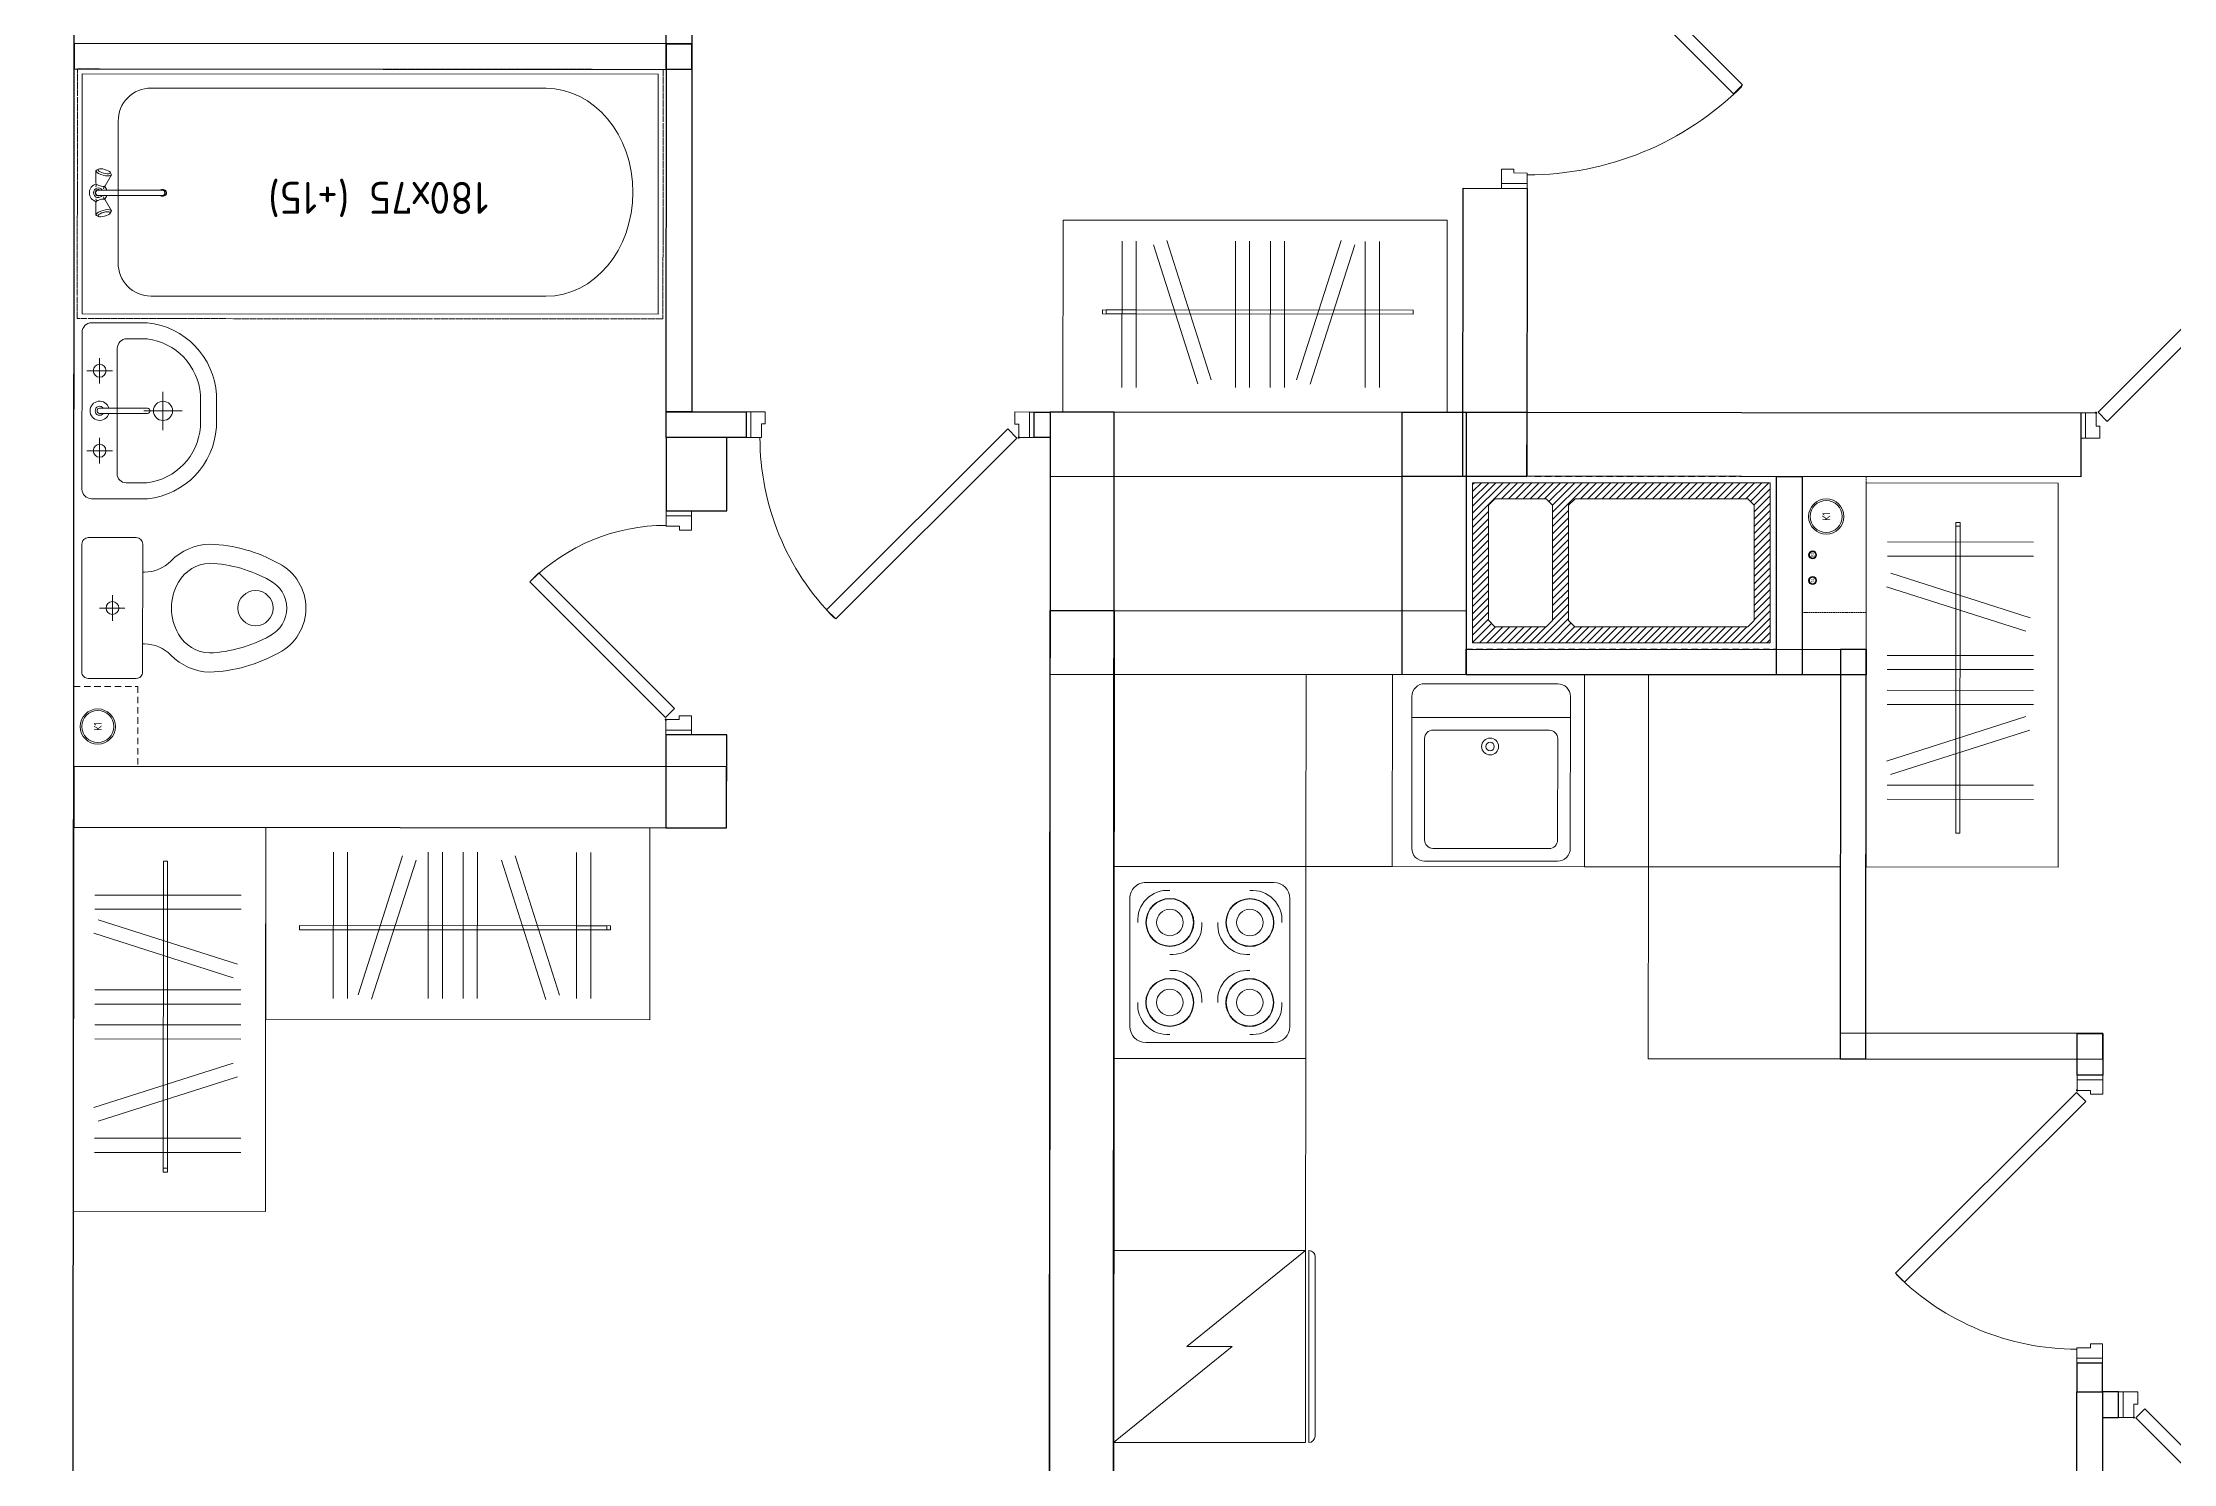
# Model space of a CAD drawing. Header units: millimetres. Extents: x 0 to 145404, y 0 to 194550.
# Drawn here: x 57322 to 63979, y 24738 to 29178 of the extents above; entities that cross this region are included whole.
import ezdxf
from ezdxf.enums import TextEntityAlignment as Align

# ---------------------------------------------------------------- set-up
doc = ezdxf.new("R2010")
doc.units = ezdxf.units.MM
for name, pattern in [('200_ШТРИХ', [320, 200, -120]), ('ACAD_ISO02W100', [15, 12, -3]), ('DASHED', [7, 5, -2, 0]), ('ГОСТ 2.303 5', [24, 20, -1.5, 1, -1.5])]:
    doc.linetypes.add(name, pattern=pattern)
for name, color, linetype, lineweight in [('АР - Вентблок', 36, 'Continuous', 9), ('АР - ВК', 126, 'Continuous', 13), ('АР - Двери', 126, 'Continuous', 9), ('АР - Монолит', 56, 'Continuous', 30), ('АР - Обор. - Холодильник', 42, 'Continuous', 9), ('АР - Оборуд', 252, 'Continuous', 0), ('АР - Перегородки 190', 54, 'Continuous', 30), ('АР - Перегородки 80', 32, 'Continuous', 30), ('АР - Сантехника', 150, 'Continuous', 9)]:
    doc.layers.add(name, color=color, linetype=linetype, lineweight=lineweight)
doc.layers.add('АР - мебель', color=7, linetype='Continuous', lineweight=9, true_color=0x787878)
doc.styles.add('GOST 2.304', font='CS_Gost2304.shx', dxfattribs={"oblique": 15})
doc.styles.add('GOST-2.304_Type-B', font='GOST Common.ttf')
doc.styles.add('ГОСТ 2.304', font='CS_Gost2304.shx')

# ---------------------------------------------------------------- blocks, each defined once
blk = doc.blocks.new('Умывальник_550х420')
at = {"color": 0, "ltscale": 50}
for points in [[(55, -274.6), (230.3, -274.6, 0.365452), (445, -50.5), (445, 50.2, 0.368387), (228.9, 275.4), (55, 275.4, 0.412588), (25, 245.3), (25, -244.5, 0.412222)], [(163, -224.6), (228, -224.6, 0.357073), (395, -49.7), (395, 50.3, 0.35647), (228, 225.4), (165, 225.4, 0.411711), (135, 195.3), (135, -196.4, 0.420441)], [(80, 8.3), (230, 8.3, -1), (230, -7.7), (80, -7.7, -1)]]:
    blk.add_lwpolyline(points, format="xyb", close=True, dxfattribs=at)
for points in [[(80, 165.3), (80, 85.3)], [(120, 125.3), (40, 125.3)], [(338, 0.2), (218, 0.2)], [(278, 60.2), (278, -59.8)], [(120, -124.7), (40, -124.7)], [(80, -84.7), (80, -164.7)]]:
    blk.add_lwpolyline(points, dxfattribs=at)
for centre, radius in [((80, 125.3), 20), ((278, 0.2), 30), ((80, -124.7), 20)]:
    blk.add_circle(centre, radius, dxfattribs=at)
for radius, start, end in [(30, 15.46601, 344.53399), (14, 34.8499, 325.1501)]:
    blk.add_arc((80, 0.3), radius, start, end, dxfattribs=at)
at = {"layer": 'Defpoints', "linetype": 'ACAD_ISO02W100', "lineweight": -2, "ltscale": 10}
blk.add_lwpolyline([(0, 275.3), (0, -274.7)], dxfattribs=at)
at = {"layer": 'АР - Сантехника', "linetype": 'ACAD_ISO02W100', "ltscale": 10, "style": 'GOST 2.304', "width": 0.7}
blk.add_attdef('NAME', text='', height=250, dxfattribs=at).set_placement((278, 0.2, 0), align=Align.MIDDLE_CENTER)
blk = doc.blocks.new('Унитаз_700х440')
at = {"color": 0, "ltscale": 50}
for points in [[(195, -220), (45, -220, -0.414601), (25, -200), (25, 200, -0.414214), (45, 220), (195, 220, -0.414214), (215, 200), (215, -200, -0.414487)], [(327.1, 81.1, -0.261097), (424.4, 140, -0.11879), (612.3, 86.6, -0.608687), (612.3, -86.6, -0.11879), (424.4, -140, -0.261097), (327.1, -81.1, -0.27207)]]:
    blk.add_lwpolyline(points, format="xyb", close=True, dxfattribs=at)
blk.add_lwpolyline([(215, 112.3), (220.9, 112.3, 0.202167), (303, 147, -0.194798), (424.5, 200, -0.119349), (640.7, 139.4, -0.604544), (640.7, -139.4, -0.119349), (424.5, -200, -0.194798), (303, -147, 0.202167), (220.9, -112.3), (215, -112.3)], format="xyb", dxfattribs=at)
for points in [[(120.6, -40), (120.6, 40)], [(159.4, 0), (80.6, 0)]]:
    blk.add_lwpolyline(points, dxfattribs=at)
for centre, radius in [((120.6, 0), 20), ((567.6, 0), 55)]:
    blk.add_circle(centre, radius, dxfattribs=at)
at = {"layer": 'Defpoints', "linetype": 'ACAD_ISO02W100', "lineweight": -2, "ltscale": 10}
blk.add_lwpolyline([(0, -220), (0, 220)], dxfattribs=at)
blk = doc.blocks.new('*U84')
at = {"ltscale": 100}
for p, q in [((15, 37.5), (15, -42.5)), ((46, 37.5), (15, 37.5)), ((48, -4.5), (48, 35.5)), ((852, -4.5), (852, 37.5)), ((852, 37.5), (885, 37.5)), ((885, 37.5), (885, -42.5)), ((15, -42.5), (60, -42.5)), ((60, -4.5), (48, -4.5)), ((60, -42.5), (60, -4.5)), ((840, -42.5), (840, -4.5)), ((840, -4.5), (852, -4.5)), ((885, -42.5), (840, -42.5))]:
    blk.add_line(p, q, dxfattribs=at)
for points in [[(54.4, 38.9), (82.7, 10.6), (648, 575.9), (619.7, 604.2)], [(15, -42.5), (0, -42.5), (0, 37.5), (15, 37.5)], [(885, -42.5), (900, -42.5), (900, 37.5), (885, 37.5)]]:
    blk.add_lwpolyline(points, close=True, dxfattribs=at)
blk.add_circle((48, 37.5), 2, dxfattribs=at)
blk.add_arc((56.7, 37.5), 800, 0, 44.86495, dxfattribs=at)
blk = doc.blocks.new('*U93')
at = {"ltscale": 100}
for p, q in [((-1035, 37.5), (-1035, -42.5)), ((-1002, 37.5), (-1035, 37.5)), ((-1002, -4.5), (-1002, 37.5)), ((-48, -4.5), (-48, 35.5)), ((-46, 37.5), (-15, 37.5)), ((-15, 37.5), (-15, -42.5)), ((-1035, -42.5), (-990, -42.5)), ((-990, -4.5), (-1002, -4.5)), ((-990, -42.5), (-990, -4.5)), ((-60, -42.5), (-60, -4.5)), ((-60, -4.5), (-48, -4.5)), ((-15, -42.5), (-60, -42.5))]:
    blk.add_line(p, q, dxfattribs=at)
for points in [[(-54.4, 38.9), (-82.7, 10.6), (-754, 682), (-725.8, 710.3)], [(-1035, -42.5), (-1050, -42.5), (-1050, 37.5), (-1035, 37.5)], [(-15, -42.5), (0, -42.5), (0, 37.5), (-15, 37.5)]]:
    blk.add_lwpolyline(points, close=True, dxfattribs=at)
blk.add_circle((-48, 37.5), 2, dxfattribs=at)
blk.add_arc((-57.9, 37.5), 950, 135.13505, 180, dxfattribs=at)
blk = doc.blocks.new('Ш03 600х1200')
for p, q in [((0, 600), (-1200, 600)), ((-1200, 0), (-1200, 600)), ((0, 0), (0, 600)), ((-988.5, 66), (-988.5, 522.9)), ((-944.2, 66), (-944.2, 522.9)), ((-911.1, 76.8), (-772.2, 512)), ((-868.9, 63.3), (-730, 498.6)), ((-692.1, 66), (-692.1, 522.9)), ((-647.8, 66), (-647.8, 522.9)), ((-583, 66), (-583, 522.9)), ((-538.7, 66), (-538.7, 522.9)), ((-324.4, 63.3), (-463.3, 498.6)), ((-282.2, 76.8), (-421.1, 512)), ((-228.6, 66), (-228.6, 522.9)), ((-184.3, 66), (-184.3, 522.9)), ((-123, 293.3), (-1094.4, 293.3)), ((-1094.4, 293.3), (-1094.4, 280.4)), ((-1094.4, 280.4), (-123, 280.4)), ((-134.5, 293.3), (-228.9, 293.3)), ((-228.9, 293.3), (-228.9, 280.4)), ((-228.9, 280.4), (-134.5, 280.4)), ((-134.5, 280.4), (-134.5, 293.3)), ((-123, 280.4), (-123, 293.3)), ((0, 0), (-1200, 0))]:
    blk.add_line(p, q)
blk = doc.blocks.new('Стояк ВК дополнительный')
at = {"layer": 'АР - ВК', "linetype": '200_ШТРИХ', "lineweight": 5, "ltscale": 0.1}
blk.add_lwpolyline([(0, -250), (0, 0), (200, 0), (200, -250)], close=True, dxfattribs=at)
at = {"layer": 'АР - ВК', "color": 46, "ltscale": 100}
for radius in [55, 50]:
    blk.add_circle((75, -125), radius, dxfattribs=at)
at = {"layer": 'АР - ВК', "color": 46, "ltscale": 100, "style": 'ГОСТ 2.304'}
blk.add_text('К1', height=25, rotation=90, dxfattribs=at).set_placement((75, -125), align=Align.MIDDLE_CENTER)
blk = doc.blocks.new('*U66')
at = {"ltscale": 100}
for p, q in [((-685, 37.5), (-685, -42.5)), ((-652, 37.5), (-685, 37.5)), ((-652, -4.5), (-652, 37.5)), ((-48, -4.5), (-48, 35.5)), ((-46, 37.5), (-15, 37.5)), ((-15, 37.5), (-15, -42.5)), ((-685, -42.5), (-640, -42.5)), ((-640, -4.5), (-652, -4.5)), ((-640, -42.5), (-640, -4.5)), ((-60, -42.5), (-60, -4.5)), ((-60, -4.5), (-48, -4.5)), ((-15, -42.5), (-60, -42.5))]:
    blk.add_line(p, q, dxfattribs=at)
for points in [[(-54.4, 38.9), (-82.7, 10.6), (-506.5, 434.5), (-478.3, 462.8)], [(-685, -42.5), (-700, -42.5), (-700, 37.5), (-685, 37.5)], [(-15, -42.5), (0, -42.5), (0, 37.5), (-15, 37.5)]]:
    blk.add_lwpolyline(points, close=True, dxfattribs=at)
blk.add_circle((-48, 37.5), 2, dxfattribs=at)
blk.add_arc((-55, 37.5), 600, 135.13505, 180, dxfattribs=at)
blk = doc.blocks.new('Ванна 180х75 (+15)')
at = {"layer": 'АР - Сантехника'}
for p, q in [((765, 1815), (15, 1815)), ((15, 1815), (15, 15)), ((765, 15), (765, 1815)), ((318.2, 1756.5), (318.4, 1761.1)), ((318.8, 1750.9), (318.2, 1756.5)), ((318.4, 1761.1), (319.3, 1764.3)), ((320.1, 1744.8), (318.8, 1750.9)), ((322.2, 1770), (319.3, 1764.3)), ((319.3, 1764.3), (320.9, 1765.8)), ((322, 1738.9), (320.1, 1744.8)), ((320.9, 1765.8), (323, 1765.3)), ((324.3, 1733.8), (322, 1738.9)), ((322.2, 1770), (324.2, 1771.8)), ((323, 1765.3), (325.4, 1763)), ((363.5, 1772), (324.2, 1771.8)), ((324.2, 1771.8), (326.8, 1771.2)), ((326.7, 1729.9), (324.3, 1733.8)), ((325.4, 1763), (327.8, 1759.1)), ((326.8, 1771.2), (329.8, 1768.4)), ((327.8, 1759.1), (330.1, 1753.9)), ((329.8, 1768.4), (332.9, 1763.5)), ((330.1, 1753.9), (332, 1748)), ((332, 1748), (333.3, 1742)), ((333.8, 1731.7), (332.8, 1728.6)), ((332.9, 1763.5), (335.7, 1757)), ((333.3, 1742), (333.9, 1736.4)), ((333.9, 1736.4), (333.8, 1731.7)), ((335.7, 1757), (338.1, 1749.7)), ((371.3, 1743), (337.1, 1723.5)), ((338.1, 1749.7), (339.7, 1742.1)), ((339.7, 1742.1), (340.5, 1735.1)), ((340.5, 1735.1), (340.3, 1729.3)), ((363.5, 1772), (365.1, 1771.7)), ((365.1, 1771.7), (366.9, 1769.9)), ((366.9, 1769.9), (368.7, 1767)), ((374.4, 1771.8), (367, 1769.8)), ((368.7, 1767), (370.5, 1763.1)), ((370.5, 1763.1), (371.9, 1758.7)), ((372.5, 1744.1), (371.3, 1743)), ((371.9, 1758.7), (372.9, 1754.2)), ((373.2, 1746.5), (372.5, 1744.1)), ((372.9, 1754.2), (373.3, 1750)), ((373.3, 1750), (373.2, 1746.5)), ((380.6, 1748.6), (373.2, 1746.6)), ((384.6, 1737.7), (384.5, 1737.8)), ((384.6, 1764.4), (384.6, 1564.3)), ((401.6, 1764.4), (401.6, 1564.3)), ((401.8, 1737.8), (401.6, 1737.7)), ((405.6, 1748.6), (413.1, 1746.6)), ((411.8, 1771.8), (419.3, 1769.8)), ((412.9, 1750), (413.4, 1754.2)), ((413.1, 1746.5), (412.9, 1750)), ((413.8, 1744.1), (413.1, 1746.5)), ((413.4, 1754.2), (414.4, 1758.7)), ((415, 1743), (413.8, 1744.1)), ((414.4, 1758.7), (415.8, 1763.1)), ((415, 1743), (449.1, 1723.5)), ((415.8, 1763.1), (417.5, 1767)), ((417.5, 1767), (419.4, 1769.9)), ((419.4, 1769.9), (421.2, 1771.7)), ((421.2, 1771.7), (422.7, 1772)), ((422.7, 1772), (462.1, 1771.8)), ((445.7, 1735.1), (446.5, 1742.1)), ((446, 1729.3), (445.7, 1735.1)), ((446.5, 1742.1), (448.1, 1749.7)), ((448.1, 1749.7), (450.5, 1757)), ((450.5, 1757), (453.4, 1763.5)), ((452.3, 1736.4), (452.9, 1742)), ((452.5, 1731.7), (452.3, 1736.4)), ((453.4, 1728.6), (452.5, 1731.7)), ((452.9, 1742), (454.2, 1748)), ((453.4, 1763.5), (456.4, 1768.4)), ((454.2, 1748), (456.1, 1753.9)), ((456.1, 1753.9), (458.4, 1759.1)), ((456.4, 1768.4), (459.4, 1771.2)), ((458.4, 1759.1), (460.9, 1763)), ((459.4, 1771.2), (462.1, 1771.8)), ((462, 1733.8), (459.5, 1729.9)), ((460.9, 1763), (463.3, 1765.3)), ((464.3, 1738.9), (462, 1733.8)), ((462.1, 1771.8), (464, 1770)), ((463.3, 1765.3), (465.4, 1765.8)), ((464, 1770), (466.9, 1764.3)), ((466.2, 1744.8), (464.3, 1738.9)), ((465.4, 1765.8), (466.9, 1764.3)), ((467.5, 1750.9), (466.2, 1744.8)), ((466.9, 1764.3), (467.9, 1761.1)), ((468.1, 1756.5), (467.5, 1750.9)), ((467.9, 1761.1), (468.1, 1756.5)), ((174.5, 1702.4), (618.9, 1702.4)), ((329.1, 1727.6), (326.7, 1729.9)), ((331.2, 1727.1), (329.1, 1727.6)), ((334.5, 1724.1), (329.1, 1727.6)), ((332.8, 1728.6), (331.2, 1727.1)), ((337.1, 1723.5), (334.5, 1724.1)), ((339.1, 1725.3), (337.1, 1723.5)), ((340.3, 1729.3), (339.1, 1725.3)), ((447.1, 1725.3), (446, 1729.3)), ((449.1, 1723.5), (447.1, 1725.3)), ((451.7, 1724.1), (449.1, 1723.5)), ((451.7, 1724.1), (457.1, 1727.6)), ((455, 1727.1), (453.4, 1728.6)), ((457.1, 1727.6), (455, 1727.1)), ((459.5, 1729.9), (457.1, 1727.6)), ((70.6, 1599.9), (70.6, 365.8)), ((720.6, 365.8), (720.6, 1599.9)), ((15, 15), (765, 15))]:
    blk.add_line(p, q, dxfattribs=at)
at = {"layer": 'АР - Сантехника', "linetype": 'ГОСТ 2.303 5'}
blk.add_lwpolyline([(780, 0), (0, 0), (0, 1830), (780, 1830)], close=True, dxfattribs=at)
at = {"layer": 'АР - Сантехника'}
for points in [[(401.6, 1569.8), (402.4, 1568.7), (403, 1567.5), (403.4, 1566.2), (403.6, 1564.9), (403.6, 1563.6), (403.4, 1562.3), (402.9, 1561), (402.3, 1559.8), (401.5, 1558.7), (400.5, 1557.7), (399.4, 1556.9), (398.1, 1556.2), (396.8, 1555.6), (395.3, 1555.2), (393.9, 1555.1), (392.4, 1555.1), (390.9, 1555.2), (389.5, 1555.6), (388.1, 1556.2), (386.9, 1556.9), (385.7, 1557.7), (384.8, 1558.7), (383.9, 1559.8), (383.3, 1561), (382.9, 1562.3), (382.7, 1563.6), (382.6, 1564.9), (382.8, 1566.2), (383.2, 1567.5), (383.8, 1568.7), (384.6, 1569.8)], [(401.6, 1564.3), (401.5, 1563.1), (401.2, 1562), (400.7, 1560.9), (400, 1559.9), (399.1, 1559), (398.1, 1558.2), (397, 1557.6), (395.7, 1557.2), (394.5, 1556.9), (393.1, 1556.8), (391.8, 1556.9), (390.5, 1557.2), (389.3, 1557.6), (388.1, 1558.2), (387.1, 1559), (386.2, 1559.9), (385.5, 1560.9), (385, 1562), (384.7, 1563.1), (384.6, 1564.3)], [(401.6, 1558.9), (401.5, 1557.7), (401.2, 1556.5), (400.7, 1555.4), (400, 1554.4), (399.1, 1553.5), (398.1, 1552.7), (397, 1552.1), (395.7, 1551.7), (394.5, 1551.4), (393.1, 1551.3), (391.8, 1551.4), (390.5, 1551.7), (389.3, 1552.1), (388.1, 1552.7), (387.1, 1553.5), (386.2, 1554.4), (385.5, 1555.4), (385, 1556.5), (384.7, 1557.7), (384.6, 1558.9)]]:
    blk.add_lwpolyline(points, dxfattribs=at)
for centre, radius, start, end in [((393.1, 1764.4), 28, 13.41646, 166.58354), ((393.1, 1764.4), 28, 223.41646, 252.32776), ((393.1, 1764.4), 15, 304.51811, 235.48189), ((393.1, 1764.4), 10, 328.21167, 211.78833), ((393.1, 1764.4), 8.5, 0, 180), ((393.1, 1764.4), 28, 287.67224, 316.58354), ((173.1, 1599.9), 102.5, 89.24097, 180), ((618.1, 1599.9), 102.5, 0, 90.75903)]:
    blk.add_arc(centre, radius, start, end, dxfattribs=at)
blk.add_ellipse((395.6, 365.8), major_axis=(325, 0), ratio=0.835998, start_param=3.141593, end_param=6.283185, dxfattribs=at)
at = {"layer": 'АР - Сантехника', "linetype": 'Continuous', "style": 'GOST-2.304_Type-B'}
blk.add_text('180х75 (+15)', height=100, rotation=90, dxfattribs=at).set_placement((378.1, 889.4), align=Align.MIDDLE_CENTER)
blk = doc.blocks.new('Квартира 3К 10700 тип 1 перекидная')
at = {"layer": 'АР - Монолит', "elevation": 0}
for points in [[(4740, -5950), (4540, -5950), (4540, 7980), (4740, 7980)], [(1490, 200), (1490, 0), (0, 0), (0, 200)]]:
    blk.add_lwpolyline(points, close=True, dxfattribs=at)
at = {"layer": 'АР - Монолит'}
for points in [[(200, 900), (0, 900), (0, 0), (200, 0)], [(1490, 200), (1490, 0), (0, 0), (0, 200)], [(1490, -5950), (1290, -5950), (1290, 200), (1490, 200)]]:
    blk.add_lwpolyline(points, close=True, dxfattribs=at)
at = {"layer": 'АР - Перегородки 190', "elevation": 0}
for points in [[(2500, 120), (2690, 120), (2690, -110), (2500, -110)], [(2500, -810), (2690, -810), (2690, -1100), (2500, -1100)], [(2500, -1100), (2500, -910), (4540, -910), (4540, -1100)]]:
    blk.add_lwpolyline(points, close=True, dxfattribs=at)
at = {"layer": 'АР - Перегородки 80', "elevation": 0}
for points in [[(2610, 1270), (2690, 1270), (2690, 1650), (2610, 1650)], [(2610, 1270), (2610, 1350), (4540, 1350), (4540, 1270)], [(2610, 200), (2690, 200), (2690, 1350), (2610, 1350)], [(2690, 120), (2690, 200), (2440, 200), (2440, 120)]]:
    blk.add_lwpolyline(points, close=True, dxfattribs=at)
at = {"layer": 'АР - Перегородки 80'}
blk.add_lwpolyline([(1540, 120), (1540, 200), (1490, 200), (1490, 120)], close=True, dxfattribs=at)
at = {"xscale": -1, "rotation": 270}
blk.add_blockref('Ванна 180х75 (+15)', (2700, 490, 0), dxfattribs=at)
at = {"xscale": -1}
blk.add_blockref('Стояк ВК дополнительный', (4540, -660), dxfattribs=at)
at = {"layer": 'АР - Двери'}
for name, p, rotation in [('*U93', (37.5, 1950, 0), 90.00000000000001), ('*U66', (2652.5, -810, 0), 270)]:
    blk.add_blockref(name, p, dxfattribs=dict(at, rotation=rotation))
at = {"layer": 'АР - Двери', "xscale": -1, "rotation": 180}
blk.add_blockref('*U84', (1540, 157.5), dxfattribs=at)
at = {"layer": 'АР - мебель', "xscale": -1}
for p, rotation in [((1450, 800, 0), 180), ((4540, -2300, 0), 90)]:
    blk.add_blockref('Ш03 600х1200', p, dxfattribs=dict(at, rotation=rotation))
blk.add_blockref('Ш03 600х1200', (2740, -1700, 0), dxfattribs=at)
at = {"layer": 'АР - Сантехника', "xscale": -1}
for name, p in [('Умывальник_550х420', (4540, 201.5)), ('Унитаз_700х440', (4540, -414.6, 0))]:
    blk.add_blockref(name, p, dxfattribs=at)
blk = doc.blocks.new('*U206')
at = {"ltscale": 100}
for p, q in [((15, 37.5), (15, -42.5)), ((46, 37.5), (15, 37.5)), ((48, -4.5), (48, 35.5)), ((852, -4.5), (852, 37.5)), ((852, 37.5), (885, 37.5)), ((885, 37.5), (885, -42.5)), ((15, -42.5), (60, -42.5)), ((60, -4.5), (48, -4.5)), ((60, -42.5), (60, -4.5)), ((840, -42.5), (840, -4.5)), ((840, -4.5), (852, -4.5)), ((885, -42.5), (840, -42.5))]:
    blk.add_line(p, q, dxfattribs=at)
for points in [[(54.4, 38.9), (82.7, 10.6), (648, 575.9), (619.7, 604.2)], [(15, -42.5), (0, -42.5), (0, 37.5), (15, 37.5)], [(885, -42.5), (900, -42.5), (900, 37.5), (885, 37.5)]]:
    blk.add_lwpolyline(points, close=True, dxfattribs=at)
blk.add_circle((48, 37.5), 2, dxfattribs=at)
blk.add_arc((56.7, 37.5), 800, 0, 44.86495, dxfattribs=at)
blk = doc.blocks.new('*U79')
at = {"ltscale": 100}
for p, q in [((-1035, -37.5), (-1035, 42.5)), ((-1035, 42.5), (-990, 42.5)), ((-990, 4.5), (-1002, 4.5)), ((-1002, 4.5), (-1002, -37.5)), ((-990, 42.5), (-990, 4.5)), ((-15, 42.5), (-60, 42.5)), ((-60, 42.5), (-60, 4.5)), ((-60, 4.5), (-48, 4.5)), ((-48, 4.5), (-48, -35.5)), ((-15, -37.5), (-15, 42.5)), ((-1002, -37.5), (-1035, -37.5)), ((-46, -37.5), (-15, -37.5))]:
    blk.add_line(p, q, dxfattribs=at)
for points in [[(-1035, 42.5), (-1050, 42.5), (-1050, -37.5), (-1035, -37.5)], [(-15, 42.5), (0, 42.5), (0, -37.5), (-15, -37.5)], [(-54.4, -38.9), (-82.7, -10.6), (-754, -682), (-725.8, -710.3)]]:
    blk.add_lwpolyline(points, close=True, dxfattribs=at)
blk.add_circle((-48, -37.5), 2, dxfattribs=at)
blk.add_arc((-57.9, -37.5), 950, 180, 224.86495, dxfattribs=at)
blk = doc.blocks.new('Стояк ВК')
at = {"layer": 'АР - ВК', "color": 46, "linetype": 'DASHED'}
blk.add_lwpolyline([(0, 200), (425, 200), (425, 0), (0, 0)], close=True, dxfattribs=at)
at = {"layer": 'АР - ВК', "color": 1, "ltscale": 100}
for radius in [12.5, 10]:
    blk.add_circle((100, 167.5), radius, dxfattribs=at)
at = {"layer": 'АР - ВК', "color": 5, "ltscale": 100}
for radius in [12.5, 10]:
    blk.add_circle((180, 167.5), radius, dxfattribs=at)
at = {"layer": 'АР - ВК', "color": 46, "ltscale": 100}
for radius in [55, 50]:
    blk.add_circle((300, 125), radius, dxfattribs=at)
at = {"layer": 'АР - ВК', "color": 1, "ltscale": 100, "style": 'ГОСТ 2.304'}
blk.add_text('Т4', height=10, dxfattribs=at).set_placement((100, 167.5), align=Align.MIDDLE_CENTER)
at = {"layer": 'АР - ВК', "color": 5, "ltscale": 100, "style": 'ГОСТ 2.304'}
blk.add_text('В1', height=10, dxfattribs=at).set_placement((180, 167.5), align=Align.MIDDLE_CENTER)
at = {"layer": 'АР - ВК', "color": 46, "ltscale": 100, "style": 'ГОСТ 2.304'}
blk.add_text('К1', height=25, dxfattribs=at).set_placement((300, 125), align=Align.MIDDLE_CENTER)
blk = doc.blocks.new('k_22')
at = {"ltscale": 600}
for p, q in [((0, 600), (0, 0)), ((600, 600), (0, 600)), ((600, 0), (600, 600)), ((500, 550), (100, 550)), ((50, 500), (50, 100)), ((550, 100), (550, 500)), ((0, 0), (600, 0)), ((100, 50), (500, 50))]:
    blk.add_line(p, q, dxfattribs=at)
for centre in [(175, 425), (425, 425), (175, 175), (425, 175)]:
    blk.add_circle(centre, 75, dxfattribs=at)
for centre, radius, start, end in [((100, 500), 50, 90, 180), ((500, 500), 50, 0, 90), ((167.7, 432.3), 93, 85.49745, 184.50255), ((175, 425), 73.8, 0, 180), ((175, 425), 41.3, 0, 180), ((425, 425), 73.8, 0, 180), ((425, 425), 41.3, 0, 180), ((432.3, 432.3), 93, 355.49745, 94.50255), ((175, 425), 73.8, 180, 0), ((175, 425), 41.3, 180, 0), ((182.3, 417.7), 93, 265.49745, 4.50255), ((417.7, 417.7), 93, 175.49745, 274.50255), ((425, 425), 73.8, 180, 0), ((425, 425), 41.3, 180, 0), ((182.3, 182.3), 93, 355.49745, 94.50255), ((417.7, 182.3), 93, 85.49745, 184.50255), ((175, 175), 73.8, 0, 180), ((175, 175), 41.3, 0, 180), ((425, 175), 73.8, 0, 180), ((425, 175), 41.3, 0, 180), ((167.7, 167.7), 93, 175.49745, 274.50255), ((175, 175), 73.8, 180, 0), ((175, 175), 41.3, 180, 0), ((425, 175), 73.8, 180, 0), ((425, 175), 41.3, 180, 0), ((432.3, 167.7), 93, 265.49745, 4.50255), ((100, 100), 50, 180, 270), ((500, 100), 50, 270, 0)]:
    blk.add_arc(centre, radius, start, end, dxfattribs=at)
blk = doc.blocks.new('М15 600х600')
for p, q in [((-600, 600), (-600, 0)), ((-600, 600), (0, 600)), ((0, 600), (0, 0)), ((-516.4, 571.8), (-100.6, 571.8)), ((-556, 57), (-556, 532.2)), ((-556, 466.2), (-61, 466.2)), ((-61, 532.2), (-61, 57)), ((-516.4, 83.4), (-516.4, 400.2)), ((-490, 426.6), (-127, 426.6)), ((-100.6, 83.4), (-100.6, 400.2)), ((-61, 400.2), (-61, 83.4)), ((-600, 0), (0, 0)), ((-100.6, 17.4), (-516.4, 17.4)), ((-127, 57), (-490, 57))]:
    blk.add_line(p, q)
for centre, major_axis, start_param, end_param in [((-516.4, 532.2), (-28, 28), -0.785398, 0.785398), ((-100.6, 532.2), (28, 28), 5.497787, 7.068583), ((-490, 400.2), (-18.7, 18.7), -0.785398, 0.785398), ((-305.2, 375.6), (18.7, 18.7), 5.497787, 11.780972), ((-127, 400.2), (18.7, 18.7), 5.497787, 7.068583), ((-305.2, 375.6), (9.33, 9.33), 5.497787, 11.780972), ((-490, 83.4), (18.7, 18.7), 2.356194, 3.926991), ((-127, 83.4), (-18.7, 18.7), 2.356194, 3.926991), ((-516.4, 57), (28, 28), 2.356194, 3.926991), ((-100.6, 57), (-28, 28), 2.356194, 3.926991)]:
    blk.add_ellipse(centre, major_axis=major_axis, ratio=1, start_param=start_param, end_param=end_param)
blk = doc.blocks.new('холодильник')
at = {"layer": 'АР - Обор. - Холодильник'}
for p, q in [((0, 300), (0, -300)), ((600, 300), (0, 300)), ((600, -300), (600, 300)), ((610, 300), (610, -300)), ((610, 300), (610, 300)), ((630, -280), (630, 280)), ((0, -300), (600, -300)), ((610, -300), (610, -300))]:
    blk.add_line(p, q, dxfattribs=at)
blk.add_lwpolyline([(600, 300), (229.3, 0), (370.7, 0), (0, -300)], dxfattribs=at)
for centre, start, end in [((610, 280), 0, 90), ((610, -280), 270, 0)]:
    blk.add_arc(centre, 20, start, end, dxfattribs=at)
blk = doc.blocks.new('Вентблок 930 х 500')
at = {"layer": 'АР - Вентблок', "lineweight": 5}
h = blk.add_hatch(dxfattribs=at)
h.set_pattern_fill('ANSI31', color=256, scale=5)
h.set_pattern_definition([(45, (-3927587.913, -709139.574), (-11.22532015, 11.22532015), [])])
h.paths.add_polyline_path([(-20, 950), (-520, 950), (-520, 20), (-20, 20)])
h.paths.add_polyline_path([(-450, 700), (-470, 720), (-470, 880), (-450, 900), (-90, 900), (-70, 880), (-70, 720), (-90, 700)], flags=16)
h.paths.add_polyline_path([(-90, 650), (-70, 630), (-70, 90), (-90, 70), (-450, 70), (-470, 90), (-470, 630), (-450, 650)], flags=16)
at = {"layer": 'АР - Вентблок', "linetype": '200_ШТРИХ', "lineweight": 5, "ltscale": 0.1}
blk.add_lwpolyline([(-540, 0), (-540, 970), (0, 970), (0, 0)], close=True, dxfattribs=at)
at = {"layer": 'АР - Вентблок', "linetype": 'ByBlock'}
for points in [[(-520, 20), (-520, 950), (-20, 950), (-20, 20)], [(-470, 720), (-470, 880), (-450, 900), (-90, 900), (-70, 880), (-70, 720), (-90, 700), (-450, 700)], [(-470, 90), (-470, 630), (-450, 650), (-90, 650), (-70, 630), (-70, 90), (-90, 70), (-450, 70)]]:
    blk.add_lwpolyline(points, close=True, dxfattribs=at)
blk = doc.blocks.new('Квартира 1К 6300 тип 38-1')
at = {"layer": 'АР - Монолит'}
for points in [[(5400, 0), (3280, 0), (3280, -200), (5400, -200)], [(5400, 0), (5200, 0), (5200, -820), (5400, -820)], [(6500, -620), (5200, -620), (5200, -820), (6500, -820)], [(6500, -620), (6300, -620), (6300, -6150), (6500, -6150)]]:
    blk.add_lwpolyline(points, close=True, dxfattribs=at)
at = {"layer": 'АР - Оборуд'}
for points in [[(4630, -820), (4030, -820), (4030, -1420), (4630, -1420)], [(4830, -820), (4630, -820), (4630, -1420), (4830, -1420)], [(5700, -820), (5430, -820), (5430, -1420), (5700, -1420)], [(6300, -820), (5700, -820), (5700, -1420), (6300, -1420)], [(4630, -1420), (4030, -1420), (4030, -2020), (4630, -2020)], [(6300, -2020), (5700, -2020), (5700, -2620), (6300, -2620)]]:
    blk.add_lwpolyline(points, close=True, dxfattribs=at)
at = {"layer": 'АР - Перегородки 80'}
for points in [[(4230, -820), (4230, -200), (4150, -200), (4150, -820)], [(4030, -740), (4030, -2020), (3950, -2020), (3950, -740)], [(5200, -820), (5200, -740), (3950, -740), (3950, -820)], [(3210, -2070), (3290, -2070), (3290, -1940), (3210, -1940)], [(4030, -2020), (3210, -2020), (3210, -1940), (4030, -1940)], [(3290, -3060), (3210, -3060), (3210, -2970), (3290, -2970)], [(3210, -3140), (3160, -3140), (3160, -3060), (3210, -3060)], [(3210, -6150), (3290, -6150), (3290, -3060), (3210, -3060)]]:
    blk.add_lwpolyline(points, close=True, dxfattribs=at)
at = {"rotation": 270}
blk.add_blockref('Вентблок 930 х 500', (4230, -740), dxfattribs=at)
at = {"layer": 'АР - ВК', "xscale": -1, "rotation": 270}
blk.add_blockref('Стояк ВК', (3950, -625), dxfattribs=at)
at = {"layer": 'АР - Двери', "xscale": -1, "rotation": 180}
blk.add_blockref('*U79', (3280, -37.5), dxfattribs=at)
at = {"layer": 'АР - Двери'}
for p, rotation in [((3252.5, -2070), 270.0000000000001), ((3160, -3102.5), 180)]:
    blk.add_blockref('*U206', p, dxfattribs=dict(at, rotation=rotation))
at = {"layer": 'АР - мебель', "rotation": 90.00000000000001}
blk.add_blockref('Ш03 600х1200', (3950, -220), dxfattribs=at)
at = {"layer": 'АР - Оборуд'}
blk.add_blockref('М15 600х600', (5430, -1420), dxfattribs=at)
at = {"layer": 'АР - Оборуд', "rotation": 180}
blk.add_blockref('k_22', (6300, -1420), dxfattribs=at)
at = {"layer": 'АР - Оборуд', "extrusion": (0, 0, -1), "zscale": -1}
blk.add_blockref('холодильник', (-6300, -2920), dxfattribs=at)
blk = doc.blocks.new('H_Section_2')
at = {"rotation": 56.96711930257281}
for name, p in [('Квартира 3К 10700 тип 1 перекидная', (4441.6, -8541.9, 0)), ('Квартира 1К 6300 тип 38-1', (1542.8, -12633.1, 0))]:
    blk.add_blockref(name, p, dxfattribs=at)

msp = doc.modelspace()

# ---------------------------------------------------------------- block references
at = {"xscale": -1, "rotation": 56.92792192093123}
msp.add_blockref('H_Section_2', (57225.5, 36206.1, 0), dxfattribs=at)

doc.saveas('drawing.dxf')
